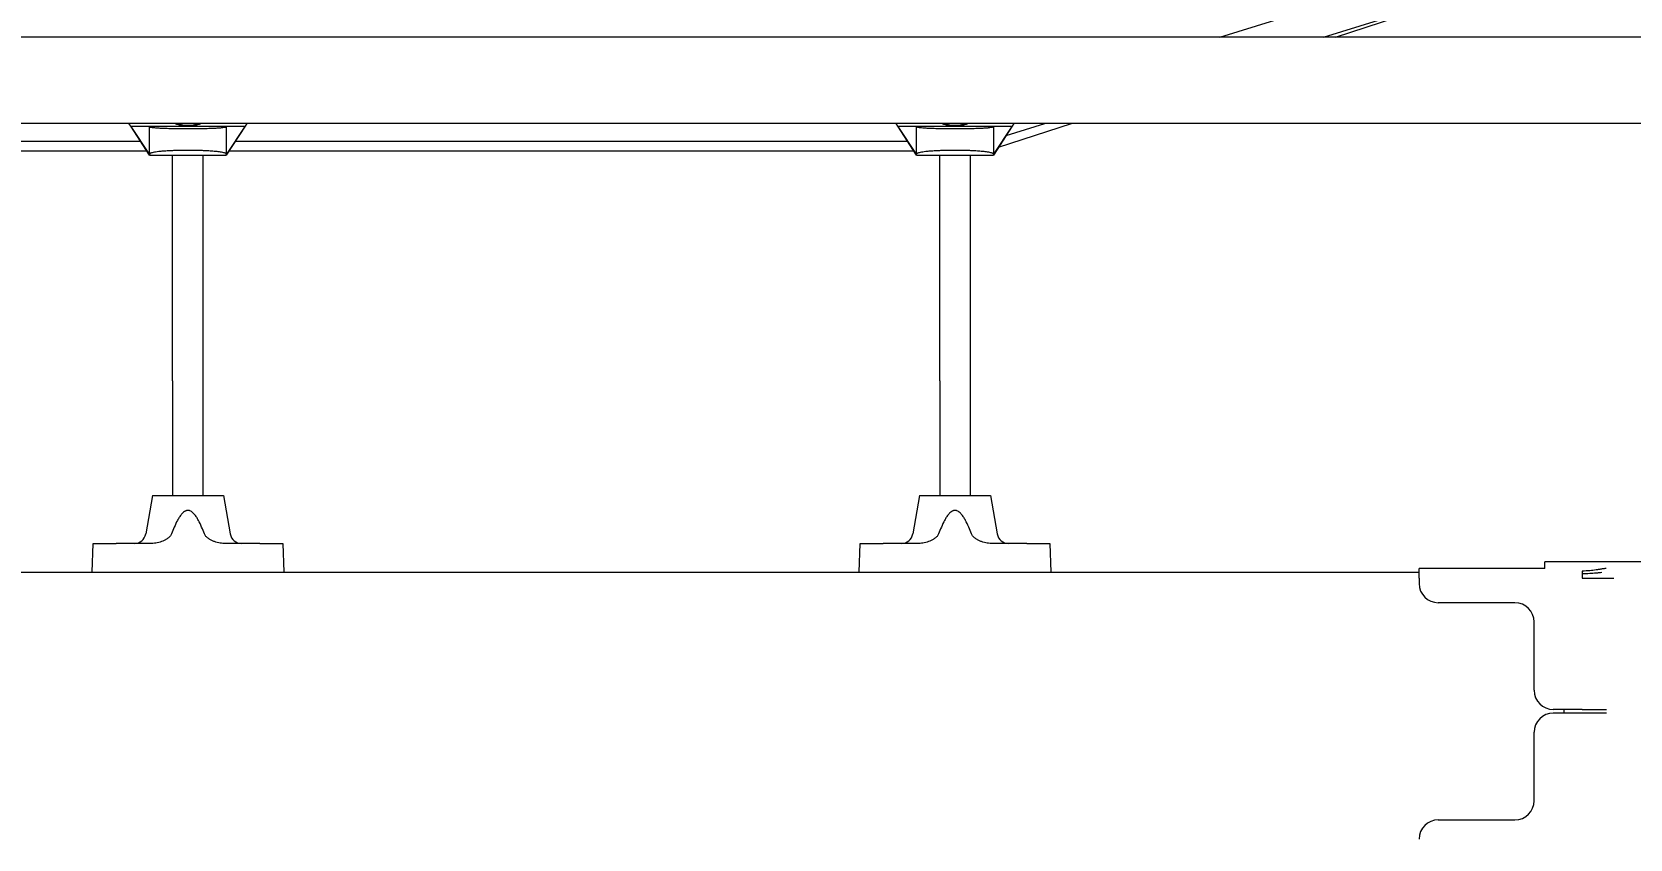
# Model space of a CAD drawing. Extents: x -13189 to 8473, y -8565 to 17872.
# Drawn here: x -881 to -48, y 333 to 754 of the extents above; entities that cross this region are included whole.
import ezdxf

# ---------------------------------------------------------------- set-up
doc = ezdxf.new("R2010")
doc.units = 0
doc.header["$LTSCALE"] = 5
doc.header["$PDMODE"] = 33
doc.header["$PDSIZE"] = 20
for name, color, linetype in [('PRODUCT', 3, 'CONTINUOUS'), ('REFERENCE', 9, 'CONTINUOUS'), ('REVIEW_REQUIRED', 30, 'CONTINUOUS')]:
    doc.layers.add(name, color=color, linetype=linetype)
doc.styles.add('LG1', font='arial.ttf', dxfattribs={"height": 185})
doc.dimstyles.new('LG_DIM', dxfattribs={"dimtxt": 185, "dimasz": 120, "dimexe": 50, "dimexo": 1, "dimgap": 50, "dimtad": 1, "dimdec": 0, "dimrnd": 10, "dimtxsty": 'LG1', "dimcen": 2.5, "dimclrt": 4, "dimadec": 4, "dimazin": 3, "dimtfac": 1, "dimtdec": 1, "dimtmove": 0, "dimatfit": 3, "dimarcsym": 0})

# ---------------------------------------------------------------- blocks, each defined once
blk = doc.blocks.new('*D5')
at = {"layer": 'REFERENCE', "color": 0, "transparency": 16777216}
for p in [(3900, 7859.68), (-2500, -5459.68), (7695.79, -5459.68)]:
    blk.add_point(p, dxfattribs=at)
at = {"layer": 'REVIEW_REQUIRED', "color": 0, "lineweight": -2, "transparency": 16777216}
for p, q in [((3901, 7859.68), (7745.79, 7859.68)), ((7695.79, 7739.68), (7695.79, 3779.28)), ((7695.79, -5339.68), (7695.79, 3130.67)), ((-2499, -5459.68), (7745.79, -5459.68))]:
    blk.add_line(p, q, dxfattribs=at)
at = {"layer": 'REVIEW_REQUIRED', "color": 0, "transparency": 16777216}
for points in [[(7675.79, 7739.68), (7715.79, 7739.68), (7695.79, 7859.68)], [(7675.79, -5339.68), (7715.79, -5339.68), (7695.79, -5459.68)]]:
    blk.add_solid(points, dxfattribs=at)
at = {"layer": 'REVIEW_REQUIRED', "color": 4, "transparency": 16777216, "insert": (7695.79, 3454.98), "char_height": 185, "attachment_point": 5, "style": 'LG1'}
blk.add_mtext('\\A1;13320 mm\\P [43\'-8 13/16"]', dxfattribs=at)
blk = doc.blocks.new('*D6')
at = {"layer": 'REFERENCE', "color": 0, "transparency": 16777216}
for p in [(3300, 5864.75), (-6041.13, -3464.75), (-3100, -3464.75)]:
    blk.add_point(p, dxfattribs=at)
at = {"layer": 'REVIEW_REQUIRED', "color": 0, "lineweight": -2, "transparency": 16777216}
for p, q in [((3299, 5864.75), (-6091.13, 5864.75)), ((-6041.13, 5744.75), (-6041.13, 2569.99)), ((-6041.13, -3344.75), (-6041.13, 1921.38)), ((-3101, -3464.75), (-6091.13, -3464.75))]:
    blk.add_line(p, q, dxfattribs=at)
at = {"layer": 'REVIEW_REQUIRED', "color": 0, "transparency": 16777216}
for points in [[(-6061.13, 5744.75), (-6021.13, 5744.75), (-6041.13, 5864.75)], [(-6061.13, -3344.75), (-6021.13, -3344.75), (-6041.13, -3464.75)]]:
    blk.add_solid(points, dxfattribs=at)
at = {"layer": 'REVIEW_REQUIRED', "color": 4, "transparency": 16777216, "insert": (-6041.13, 2245.68), "char_height": 185, "attachment_point": 5, "style": 'LG1'}
blk.add_mtext('\\A1;9330 mm\\P [30\'-7 9/16"]', dxfattribs=at)
blk = doc.blocks.new('*D7')
at = {"layer": 'REFERENCE', "color": 0, "transparency": 16777216}
for p in [(5382.03, 8873.35), (-4227.53, -147.5), (5382.03, -564.99)]:
    blk.add_point(p, dxfattribs=at)
at = {"layer": 'REVIEW_REQUIRED', "color": 0, "lineweight": -2, "transparency": 16777216}
for p, q in [((-4227.53, -146.5), (-4227.53, 8923.35)), ((5382.03, -563.99), (5382.03, 8923.35)), ((-4107.53, 8873.35), (118.72, 8873.35)), ((5262.03, 8873.35), (1506.78, 8873.35))]:
    blk.add_line(p, q, dxfattribs=at)
at = {"layer": 'REVIEW_REQUIRED', "color": 0, "transparency": 16777216}
for points in [[(-4107.53, 8893.35), (-4107.53, 8853.35), (-4227.53, 8873.35)], [(5262.03, 8893.35), (5262.03, 8853.35), (5382.03, 8873.35)]]:
    blk.add_solid(points, dxfattribs=at)
at = {"layer": 'REVIEW_REQUIRED', "color": 4, "transparency": 16777216, "insert": (812.75, 8873.35), "char_height": 185, "attachment_point": 5, "style": 'LG1'}
blk.add_mtext('\\A1;9610 mm\\P [31\'-6 5/8"]', dxfattribs=at)
blk = doc.blocks.new('Variteemalayerit')
at = {"layer": 'REVIEW_REQUIRED', "invisible_edges": 15}
blk.add_3dface([(-10000, -10000, -5), (10000, -10000, -5), (10000, 10000, -5), (-10000, 10000, -5)], dxfattribs=at)

msp = doc.modelspace()

# ---------------------------------------------------------------- linework, layer by layer
at = {"layer": 'PRODUCT', "linetype": 'Continuous', "lineweight": 0}
for p, q in [((-261.92, 751.5), (-94.99, 803.21)), ((-207.85, 751.5), (-94.24, 786.69)), ((-201.55, 751.5), (-94.22, 786.55)), ((-5, 751.5), (-2353.5, 751.5)), ((-5, 706.5), (-2353.5, 706.5)), ((-829.78, 705), (-830.76, 706.5)), ((-820, 690), (-829.78, 705)), ((-829.69, 704.95), (-829.78, 705)), ((-829.78, 705), (-770.22, 705)), ((-820.03, 690.52), (-829.69, 704.95)), ((-820, 704.74), (-829.69, 704.95)), ((-820, 690.52), (-820, 704.74)), ((-819.63, 704.56), (-820, 704.74)), ((-780, 704.74), (-780.37, 704.56)), ((-770.22, 705), (-780, 690)), ((-770.31, 704.95), (-780, 704.74)), ((-780, 704.74), (-780, 690.52)), ((-770.31, 704.95), (-779.97, 690.52)), ((-770.22, 705), (-770.31, 704.95)), ((-769.24, 706.5), (-770.22, 705)), ((-429.78, 705), (-430.76, 706.5)), ((-420, 690), (-429.78, 705)), ((-429.69, 704.95), (-429.78, 705)), ((-429.78, 705), (-370.22, 705)), ((-420.03, 690.52), (-429.69, 704.95)), ((-420, 704.74), (-429.69, 704.95)), ((-420, 690.52), (-420, 704.74)), ((-419.63, 704.56), (-420, 704.74)), ((-380, 704.74), (-380.37, 704.56)), ((-370.22, 705), (-380, 690)), ((-370.31, 704.95), (-380, 704.74)), ((-380, 704.74), (-380, 690.52)), ((-370.31, 704.95), (-379.97, 690.52)), ((-377.33, 694.09), (-339.33, 706.5)), ((-373.32, 700.24), (-353.12, 706.5)), ((-370.22, 705), (-370.31, 704.95)), ((-369.24, 706.5), (-370.22, 705)), ((-821.3, 692), (-1178.7, 692)), ((-824.57, 697), (-1175.43, 697)), ((-421.3, 692), (-778.7, 692)), ((-424.57, 697), (-775.43, 697)), ((-820, 690), (-820.03, 690.52)), ((-820, 690.52), (-820.03, 690.52)), ((-819.63, 690.89), (-820, 690.52)), ((-820, 690), (-780, 690)), ((-808, 572.31), (-808, 690)), ((-792, 572.31), (-792, 690)), ((-780.37, 690.89), (-780, 690.52)), ((-779.97, 690.52), (-780, 690.52)), ((-779.97, 690.52), (-780, 690)), ((-420, 690), (-420.03, 690.52)), ((-420, 690.52), (-420.03, 690.52)), ((-419.63, 690.89), (-420, 690.52)), ((-420, 690), (-380, 690)), ((-408, 572.31), (-408, 690)), ((-392, 572.31), (-392, 690)), ((-380.37, 690.89), (-380, 690.52)), ((-379.97, 690.52), (-380, 690.52)), ((-379.97, 690.52), (-380, 690)), ((-808, 572.31), (-808, 512.5)), ((-792, 512.5), (-792, 572.31)), ((-408, 572.31), (-408, 512.5)), ((-392, 512.5), (-392, 572.31)), ((-818.5, 512.5), (-822.03, 492.46)), ((-818.5, 512.5), (-800, 512.5)), ((-800, 512.5), (-781.5, 512.5)), ((-781.5, 512.5), (-777.97, 492.46)), ((-418.5, 512.5), (-422.03, 492.46)), ((-418.5, 512.5), (-400, 512.5)), ((-400, 512.5), (-381.5, 512.5)), ((-381.5, 512.5), (-377.97, 492.46)), ((-850, 472.5), (-849.48, 487.5)), ((-819.01, 487.5), (-837.48, 487.5)), ((-762.52, 487.5), (-780.99, 487.5)), ((-750.52, 487.5), (-750, 472.5)), ((-450, 472.5), (-449.48, 487.5)), ((-419.01, 487.5), (-437.48, 487.5)), ((-362.52, 487.5), (-380.99, 487.5)), ((-350.52, 487.5), (-350, 472.5)), ((-27.5, 478), (-92.5, 478)), ((-92.5, 474.42), (-92.5, 478)), ((-2242, 472.5), (-158, 472.5)), ((-158, 469.38), (-158, 474.5)), ((-92.5, 474.5), (-158, 474.5)), ((-158, 469.38), (-158, 466.6)), ((-73, 473.09), (-73, 469.38)), ((-108, 456.6), (-148, 456.6)), ((-98, 410.95), (-98, 446.6)), ((-73, 400.95), (-88, 400.95)), ((-82.5, 400.95), (-82.5, 399.05)), ((-73, 399.05), (-88, 399.05)), ((-98, 353.4), (-98, 389.05)), ((-148, 343.4), (-108, 343.4))]:
    msp.add_line(p, q, dxfattribs=at)
for centre, radius, start, end in [((-800, 721), 15.99, 245.06909, 270), ((-800, 721), 15.5, 249.29415, 270), ((-800, 721), 15.5, 270, 290.70585), ((-800, 721), 15.99, 270, 294.93091), ((-400, 721), 15.99, 245.06909, 270), ((-400, 721), 15.5, 249.29415, 270), ((-400, 721), 15.5, 270, 290.70585), ((-400, 721), 15.99, 270, 294.93091), ((-827.94, 493.5), 6, 270, 350), ((-772.06, 493.5), 6, 190, 270), ((-427.94, 493.5), 6, 270, 350), ((-372.06, 493.5), 6, 190, 270)]:
    msp.add_arc(centre, radius, start, end, dxfattribs=at)
for centre, major_axis, ratio, start_param, end_param in [((-73, 470.28), (35, 0), 0.024468, 4.712389, 5.045622), ((-73, 470.28), (-37, 0), 0.024468, 1.570796, 2.0356), ((-148, 466.6), (-10, 0), 0.999701, 0, 1.570796), ((-108, 446.6), (-10, 0), 0.999701, 3.141593, 4.712389), ((-88, 410.95), (-10, 0), 0.999701, 0, 1.570796), ((-73, 401.86), (37, 0), 0.024468, 4.712389, 5.06293), ((-88, 389.05), (-10, 0), 0.999701, 4.712389, 6.283185), ((-73, 398.14), (-37, 0), 0.024468, 4.361848, 4.712389), ((-108, 353.4), (10, 0), 0.999701, 4.712389, 6.283185), ((-148, 333.4), (-10, 0), 0.999701, 4.712389, 6.283185)]:
    msp.add_ellipse(centre, major_axis=major_axis, ratio=ratio, start_param=start_param, end_param=end_param, dxfattribs=at)
for points, knots in [([(-819.63, 704.56), (-819.48, 704.52), (-819.28, 704.48), (-818.78, 704.41), (-818.48, 704.37), (-817.76, 704.29), (-817.34, 704.26), (-816.36, 704.18), (-815.81, 704.15), (-814.52, 704.08), (-813.79, 704.04), (-812.52, 703.99), (-812.07, 703.97), (-811.08, 703.94), (-810.56, 703.92), (-809.41, 703.89), (-808.8, 703.88), (-807.77, 703.85), (-807.42, 703.85), (-806.66, 703.83), (-806.27, 703.83), (-805.45, 703.81), (-805.01, 703.81), (-804.1, 703.8), (-803.63, 703.79), (-802.65, 703.79), (-802.14, 703.78), (-801.35, 703.78), (-801.08, 703.78), (-800.54, 703.78), (-800.27, 703.78), (-800, 703.78)], [0.01047501, 0.01047501, 0.01047501, 0.01047501, 0.01693541, 0.01693541, 0.02339581, 0.02339581, 0.02985621, 0.02985621, 0.03631661, 0.03631661, 0.04277702, 0.04277702, 0.04600722, 0.04600722, 0.04923742, 0.04923742, 0.05246762, 0.05246762, 0.05408272, 0.05408272, 0.05569782, 0.05569782, 0.05731292, 0.05731292, 0.05892802, 0.05892802, 0.06054312, 0.06054312, 0.06135067, 0.06135067, 0.06215822, 0.06215822, 0.06215822, 0.06215822]), ([(-800, 703.78), (-799.73, 703.78), (-799.46, 703.78), (-798.91, 703.78), (-798.64, 703.78), (-797.84, 703.78), (-797.33, 703.79), (-796.58, 703.79), (-796.33, 703.79), (-795.85, 703.8), (-795.62, 703.8), (-794.94, 703.81), (-794.51, 703.81), (-793.68, 703.83), (-793.28, 703.83), (-792.53, 703.85), (-792.17, 703.85), (-791.15, 703.88), (-790.53, 703.89), (-789.38, 703.92), (-788.85, 703.94), (-787.88, 703.97), (-787.43, 703.99), (-786.17, 704.04), (-785.45, 704.08), (-784.17, 704.15), (-783.62, 704.19), (-782.89, 704.24), (-782.67, 704.26), (-782.25, 704.3), (-782.05, 704.31), (-781.15, 704.41), (-780.67, 704.48), (-780.37, 704.56)], [0.06215822, 0.06215822, 0.06215822, 0.06215822, 0.0629713, 0.0629713, 0.06378437, 0.06378437, 0.06541052, 0.06541052, 0.0662236, 0.0662236, 0.06703667, 0.06703667, 0.06866282, 0.06866282, 0.07028897, 0.07028897, 0.07191512, 0.07191512, 0.07516742, 0.07516742, 0.07841972, 0.07841972, 0.08167202, 0.08167202, 0.08817662, 0.08817662, 0.09468122, 0.09468122, 0.09793352, 0.09793352, 0.10118582, 0.10118582, 0.11419502, 0.11419502, 0.11419502, 0.11419502]), ([(-419.63, 704.56), (-419.48, 704.52), (-419.28, 704.48), (-418.78, 704.41), (-418.48, 704.37), (-417.76, 704.29), (-417.34, 704.26), (-416.36, 704.18), (-415.81, 704.15), (-414.52, 704.08), (-413.79, 704.04), (-412.52, 703.99), (-412.07, 703.97), (-411.08, 703.94), (-410.56, 703.92), (-409.41, 703.89), (-408.8, 703.88), (-407.77, 703.85), (-407.42, 703.85), (-406.66, 703.83), (-406.27, 703.83), (-405.45, 703.81), (-405.01, 703.81), (-404.1, 703.8), (-403.63, 703.79), (-402.65, 703.79), (-402.14, 703.78), (-401.35, 703.78), (-401.08, 703.78), (-400.54, 703.78), (-400.27, 703.78), (-400, 703.78)], [0.01047501, 0.01047501, 0.01047501, 0.01047501, 0.01693541, 0.01693541, 0.02339581, 0.02339581, 0.02985621, 0.02985621, 0.03631661, 0.03631661, 0.04277702, 0.04277702, 0.04600722, 0.04600722, 0.04923742, 0.04923742, 0.05246762, 0.05246762, 0.05408272, 0.05408272, 0.05569782, 0.05569782, 0.05731292, 0.05731292, 0.05892802, 0.05892802, 0.06054312, 0.06054312, 0.06135067, 0.06135067, 0.06215822, 0.06215822, 0.06215822, 0.06215822]), ([(-400, 703.78), (-399.73, 703.78), (-399.46, 703.78), (-398.91, 703.78), (-398.64, 703.78), (-397.84, 703.78), (-397.33, 703.79), (-396.58, 703.79), (-396.33, 703.79), (-395.85, 703.8), (-395.62, 703.8), (-394.94, 703.81), (-394.51, 703.81), (-393.68, 703.83), (-393.28, 703.83), (-392.53, 703.85), (-392.17, 703.85), (-391.15, 703.88), (-390.53, 703.89), (-389.38, 703.92), (-388.85, 703.94), (-387.88, 703.97), (-387.43, 703.99), (-386.17, 704.04), (-385.45, 704.08), (-384.17, 704.15), (-383.62, 704.19), (-382.89, 704.24), (-382.67, 704.26), (-382.25, 704.3), (-382.05, 704.31), (-381.15, 704.41), (-380.67, 704.48), (-380.37, 704.56)], [0.06215822, 0.06215822, 0.06215822, 0.06215822, 0.0629713, 0.0629713, 0.06378437, 0.06378437, 0.06541052, 0.06541052, 0.0662236, 0.0662236, 0.06703667, 0.06703667, 0.06866282, 0.06866282, 0.07028897, 0.07028897, 0.07191512, 0.07191512, 0.07516742, 0.07516742, 0.07841972, 0.07841972, 0.08167202, 0.08167202, 0.08817662, 0.08817662, 0.09468122, 0.09468122, 0.09793352, 0.09793352, 0.10118582, 0.10118582, 0.11419502, 0.11419502, 0.11419502, 0.11419502]), ([(-800, 692.44), (-800.54, 692.44), (-801.08, 692.44), (-801.87, 692.44), (-802.14, 692.43), (-802.65, 692.43), (-802.91, 692.42), (-803.65, 692.41), (-804.12, 692.4), (-804.81, 692.39), (-805.03, 692.38), (-805.46, 692.37), (-805.68, 692.37), (-806.7, 692.34), (-807.44, 692.31), (-808.47, 692.26), (-808.8, 692.25), (-809.42, 692.22), (-809.72, 692.2), (-810.58, 692.15), (-811.1, 692.12), (-812.08, 692.06), (-812.53, 692.02), (-813.38, 691.95), (-813.77, 691.92), (-814.51, 691.85), (-814.85, 691.81), (-815.81, 691.7), (-816.37, 691.63), (-817.34, 691.48), (-817.76, 691.41), (-818.84, 691.19), (-819.33, 691.04), (-819.63, 690.89)], [0.06175443, 0.06175443, 0.06175443, 0.06175443, 0.06334678, 0.06334678, 0.06414295, 0.06414295, 0.06493913, 0.06493913, 0.06653147, 0.06653147, 0.06732765, 0.06732765, 0.06812382, 0.06812382, 0.07130852, 0.07130852, 0.07290086, 0.07290086, 0.07449321, 0.07449321, 0.0776779, 0.0776779, 0.0808626, 0.0808626, 0.08404729, 0.08404729, 0.08723199, 0.08723199, 0.09360138, 0.09360138, 0.09997077, 0.09997077, 0.11270954, 0.11270954, 0.11270954, 0.11270954]), ([(-780.37, 690.89), (-780.67, 691.04), (-781.15, 691.19), (-782.22, 691.41), (-782.64, 691.48), (-783.36, 691.59), (-783.62, 691.63), (-784.18, 691.7), (-784.48, 691.74), (-785.44, 691.84), (-786.16, 691.91), (-787.42, 692.02), (-787.86, 692.05), (-788.83, 692.12), (-789.36, 692.15), (-790.21, 692.2), (-790.51, 692.21), (-791.14, 692.25), (-791.47, 692.26), (-792.5, 692.31), (-793.24, 692.33), (-794.49, 692.37), (-794.93, 692.38), (-795.84, 692.4), (-796.32, 692.41), (-797.07, 692.42), (-797.33, 692.43), (-797.84, 692.43), (-798.11, 692.44), (-798.64, 692.44), (-798.91, 692.44), (-799.45, 692.44), (-799.73, 692.44), (-800, 692.44)], [0.01043898, 0.01043898, 0.01043898, 0.01043898, 0.02326784, 0.02326784, 0.02968227, 0.02968227, 0.03288949, 0.03288949, 0.03609671, 0.03609671, 0.04251114, 0.04251114, 0.04571835, 0.04571835, 0.04892557, 0.04892557, 0.05052918, 0.05052918, 0.05213278, 0.05213278, 0.05534, 0.05534, 0.05694361, 0.05694361, 0.05854722, 0.05854722, 0.05934902, 0.05934902, 0.06015082, 0.06015082, 0.06095263, 0.06095263, 0.06175443, 0.06175443, 0.06175443, 0.06175443]), ([(-400, 692.44), (-400.54, 692.44), (-401.08, 692.44), (-401.87, 692.44), (-402.14, 692.43), (-402.65, 692.43), (-402.91, 692.42), (-403.65, 692.41), (-404.12, 692.4), (-404.81, 692.39), (-405.03, 692.38), (-405.46, 692.37), (-405.68, 692.37), (-406.7, 692.34), (-407.44, 692.31), (-408.47, 692.26), (-408.8, 692.25), (-409.42, 692.22), (-409.72, 692.2), (-410.58, 692.15), (-411.1, 692.12), (-412.08, 692.06), (-412.53, 692.02), (-413.38, 691.95), (-413.77, 691.92), (-414.51, 691.85), (-414.85, 691.81), (-415.81, 691.7), (-416.37, 691.63), (-417.34, 691.48), (-417.76, 691.41), (-418.84, 691.19), (-419.33, 691.04), (-419.63, 690.89)], [0.06175443, 0.06175443, 0.06175443, 0.06175443, 0.06334678, 0.06334678, 0.06414295, 0.06414295, 0.06493913, 0.06493913, 0.06653147, 0.06653147, 0.06732765, 0.06732765, 0.06812382, 0.06812382, 0.07130852, 0.07130852, 0.07290086, 0.07290086, 0.07449321, 0.07449321, 0.0776779, 0.0776779, 0.0808626, 0.0808626, 0.08404729, 0.08404729, 0.08723199, 0.08723199, 0.09360138, 0.09360138, 0.09997077, 0.09997077, 0.11270954, 0.11270954, 0.11270954, 0.11270954]), ([(-380.37, 690.89), (-380.67, 691.04), (-381.15, 691.19), (-382.22, 691.41), (-382.64, 691.48), (-383.36, 691.59), (-383.62, 691.63), (-384.18, 691.7), (-384.48, 691.74), (-385.44, 691.84), (-386.16, 691.91), (-387.42, 692.02), (-387.86, 692.05), (-388.83, 692.12), (-389.36, 692.15), (-390.21, 692.2), (-390.51, 692.21), (-391.14, 692.25), (-391.47, 692.26), (-392.5, 692.31), (-393.24, 692.33), (-394.49, 692.37), (-394.93, 692.38), (-395.84, 692.4), (-396.32, 692.41), (-397.07, 692.42), (-397.33, 692.43), (-397.84, 692.43), (-398.11, 692.44), (-398.64, 692.44), (-398.91, 692.44), (-399.45, 692.44), (-399.73, 692.44), (-400, 692.44)], [0.01043898, 0.01043898, 0.01043898, 0.01043898, 0.02326784, 0.02326784, 0.02968227, 0.02968227, 0.03288949, 0.03288949, 0.03609671, 0.03609671, 0.04251114, 0.04251114, 0.04571835, 0.04571835, 0.04892557, 0.04892557, 0.05052918, 0.05052918, 0.05213278, 0.05213278, 0.05534, 0.05534, 0.05694361, 0.05694361, 0.05854722, 0.05854722, 0.05934902, 0.05934902, 0.06015082, 0.06015082, 0.06095263, 0.06095263, 0.06175443, 0.06175443, 0.06175443, 0.06175443]), ([(-800, 504.7), (-800.16, 504.7), (-800.33, 504.68), (-800.65, 504.63), (-800.81, 504.59), (-801.12, 504.48), (-801.27, 504.41), (-801.57, 504.27), (-801.71, 504.18), (-802.12, 503.92), (-802.38, 503.71), (-802.86, 503.27), (-803.08, 503.03), (-803.72, 502.3), (-804.1, 501.77), (-804.81, 500.68), (-805.14, 500.12), (-806.07, 498.41), (-806.62, 497.24), (-807.64, 494.87), (-808.11, 493.67), (-808.56, 492.46)], [0.0215087, 0.0215087, 0.0215087, 0.0215087, 0.02199305, 0.02199305, 0.0224774, 0.0224774, 0.02296175, 0.02296175, 0.0234461, 0.0234461, 0.0244148, 0.0244148, 0.0253835, 0.0253835, 0.0273209, 0.0273209, 0.0292583, 0.0292583, 0.0331331, 0.0331331, 0.03700791, 0.03700791, 0.03700791, 0.03700791]), ([(-791.44, 492.46), (-791.89, 493.67), (-792.36, 494.88), (-793.39, 497.25), (-793.93, 498.42), (-794.86, 500.12), (-795.18, 500.68), (-795.71, 501.49), (-795.9, 501.76), (-796.29, 502.28), (-796.49, 502.54), (-796.92, 503.03), (-797.14, 503.27), (-797.62, 503.71), (-797.88, 503.91), (-798.43, 504.27), (-798.72, 504.43), (-799.19, 504.59), (-799.35, 504.63), (-799.67, 504.68), (-799.84, 504.7), (-800, 504.7)], [0.0059664, 0.0059664, 0.0059664, 0.0059664, 0.00985198, 0.00985198, 0.01373755, 0.01373755, 0.01568034, 0.01568034, 0.01665173, 0.01665173, 0.01762312, 0.01762312, 0.01859452, 0.01859452, 0.01956591, 0.01956591, 0.0205373, 0.0205373, 0.021023, 0.021023, 0.0215087, 0.0215087, 0.0215087, 0.0215087]), ([(-400, 504.7), (-400.16, 504.7), (-400.33, 504.68), (-400.65, 504.63), (-400.81, 504.59), (-401.12, 504.48), (-401.27, 504.41), (-401.57, 504.27), (-401.71, 504.18), (-402.12, 503.92), (-402.38, 503.71), (-402.86, 503.27), (-403.08, 503.03), (-403.72, 502.3), (-404.1, 501.77), (-404.81, 500.68), (-405.14, 500.12), (-406.07, 498.41), (-406.62, 497.24), (-407.64, 494.87), (-408.11, 493.67), (-408.56, 492.46)], [0.0215087, 0.0215087, 0.0215087, 0.0215087, 0.02199305, 0.02199305, 0.0224774, 0.0224774, 0.02296175, 0.02296175, 0.0234461, 0.0234461, 0.0244148, 0.0244148, 0.0253835, 0.0253835, 0.0273209, 0.0273209, 0.0292583, 0.0292583, 0.0331331, 0.0331331, 0.03700791, 0.03700791, 0.03700791, 0.03700791]), ([(-391.44, 492.46), (-391.89, 493.67), (-392.36, 494.88), (-393.39, 497.25), (-393.93, 498.42), (-394.86, 500.12), (-395.18, 500.68), (-395.71, 501.49), (-395.9, 501.76), (-396.29, 502.28), (-396.49, 502.54), (-396.92, 503.03), (-397.14, 503.27), (-397.62, 503.71), (-397.88, 503.91), (-398.43, 504.27), (-398.72, 504.43), (-399.19, 504.59), (-399.35, 504.63), (-399.67, 504.68), (-399.84, 504.7), (-400, 504.7)], [0.0059664, 0.0059664, 0.0059664, 0.0059664, 0.00985198, 0.00985198, 0.01373755, 0.01373755, 0.01568034, 0.01568034, 0.01665173, 0.01665173, 0.01762312, 0.01762312, 0.01859452, 0.01859452, 0.01956591, 0.01956591, 0.0205373, 0.0205373, 0.021023, 0.021023, 0.0215087, 0.0215087, 0.0215087, 0.0215087]), ([(-808.56, 492.46), (-808.65, 492.22), (-808.77, 492), (-809.05, 491.58), (-809.21, 491.38), (-809.72, 490.82), (-810.11, 490.49), (-810.92, 489.9), (-811.35, 489.63), (-812.24, 489.15), (-812.69, 488.93), (-813.61, 488.54), (-814.08, 488.37), (-815.03, 488.06), (-815.52, 487.93), (-817, 487.62), (-818, 487.5), (-819.01, 487.5)], [0, 0, 0, 0, 0.00075467, 0.00075467, 0.00150935, 0.00150935, 0.0030187, 0.0030187, 0.00452805, 0.00452805, 0.00603739, 0.00603739, 0.00754674, 0.00754674, 0.00905609, 0.00905609, 0.01207479, 0.01207479, 0.01207479, 0.01207479]), ([(-780.99, 487.5), (-782, 487.5), (-783, 487.62), (-784.46, 487.93), (-784.95, 488.06), (-785.91, 488.36), (-786.39, 488.54), (-787.31, 488.93), (-787.76, 489.14), (-788.64, 489.62), (-789.06, 489.89), (-789.87, 490.48), (-790.27, 490.81), (-790.78, 491.37), (-790.95, 491.57), (-791.23, 491.99), (-791.35, 492.22), (-791.44, 492.46)], [0, 0, 0, 0, 0.00300119, 0.00300119, 0.00450179, 0.00450179, 0.00600239, 0.00600239, 0.00750298, 0.00750298, 0.00900358, 0.00900358, 0.01050418, 0.01050418, 0.01125447, 0.01125447, 0.01200477, 0.01200477, 0.01200477, 0.01200477]), ([(-408.56, 492.46), (-408.65, 492.22), (-408.77, 492), (-409.05, 491.58), (-409.21, 491.38), (-409.72, 490.82), (-410.11, 490.49), (-410.92, 489.9), (-411.35, 489.63), (-412.24, 489.15), (-412.69, 488.93), (-413.61, 488.54), (-414.08, 488.37), (-415.03, 488.06), (-415.52, 487.93), (-417, 487.62), (-418, 487.5), (-419.01, 487.5)], [0, 0, 0, 0, 0.00075467, 0.00075467, 0.00150935, 0.00150935, 0.0030187, 0.0030187, 0.00452805, 0.00452805, 0.00603739, 0.00603739, 0.00754674, 0.00754674, 0.00905609, 0.00905609, 0.01207479, 0.01207479, 0.01207479, 0.01207479]), ([(-380.99, 487.5), (-382, 487.5), (-383, 487.62), (-384.46, 487.93), (-384.95, 488.06), (-385.91, 488.36), (-386.39, 488.54), (-387.31, 488.93), (-387.76, 489.14), (-388.64, 489.62), (-389.06, 489.89), (-389.87, 490.48), (-390.27, 490.81), (-390.78, 491.37), (-390.95, 491.57), (-391.23, 491.99), (-391.35, 492.22), (-391.44, 492.46)], [0, 0, 0, 0, 0.00300119, 0.00300119, 0.00450179, 0.00450179, 0.00600239, 0.00600239, 0.00750298, 0.00750298, 0.00900358, 0.00900358, 0.01050418, 0.01050418, 0.01125447, 0.01125447, 0.01200477, 0.01200477, 0.01200477, 0.01200477]), ([(-60.43, 474.42), (-60.49, 474.42), (-60.56, 474.41), (-61.25, 474.35), (-61.87, 474.28), (-63.05, 474.11), (-63.61, 474.02), (-64.43, 473.89), (-64.7, 473.85), (-65.1, 473.78), (-65.22, 473.76), (-65.48, 473.73), (-65.61, 473.71), (-66.73, 473.54), (-67.83, 473.41), (-70.25, 473.2), (-71.57, 473.13), (-73, 473.09)], [0.1124108, 0.1124108, 0.1124108, 0.1124108, 0.125, 0.125, 0.25, 0.25, 0.375, 0.375, 0.4375, 0.4375, 0.46875, 0.46875, 0.5, 0.5, 0.75, 0.75, 1, 1, 1, 1]), ([(-62.62, 472.3), (-63.15, 472.26), (-63.67, 472.21), (-64.43, 472.13), (-64.7, 472.11), (-65.1, 472.07), (-65.22, 472.06), (-65.48, 472.04), (-65.61, 472.02), (-66.73, 471.93), (-67.83, 471.85), (-70.25, 471.72), (-71.57, 471.68), (-73, 471.66)], [0.261877, 0.261877, 0.261877, 0.261877, 0.375, 0.375, 0.4375, 0.4375, 0.46875, 0.46875, 0.5, 0.5, 0.75, 0.75, 1, 1, 1, 1])]:
    msp.add_open_spline(points, degree=3, knots=knots, dxfattribs=at)
for points in [[(-849.48, 487.5), (-849.48, 487.5), (-844.51, 487.5), (-837.48, 487.5)], [(-762.52, 487.5), (-755.49, 487.5), (-750.52, 487.5), (-750.52, 487.5)], [(-449.48, 487.5), (-449.48, 487.5), (-444.51, 487.5), (-437.48, 487.5)], [(-362.52, 487.5), (-355.49, 487.5), (-350.52, 487.5), (-350.52, 487.5)]]:
    msp.add_rational_spline(points, [1, 0.805024846194, 0.805024846194, 1], degree=3, dxfattribs=at)

# ---------------------------------------------------------------- block references
at = {"layer": 'REVIEW_REQUIRED'}
msp.add_blockref('Variteemalayerit', (-3189.1, 7872.37), dxfattribs=at)

# ---------------------------------------------------------------- dimensions: what is measured, and where the dimension line sits
dim = msp.add_linear_dim(base=(5382.03, 8873.35), p1=(-4227.53, -147.5), p2=(5382.03, -564.99), dimstyle='LG_DIM', dxfattribs=at)
dim.commit()
dim.dimension.update_dxf_attribs({"geometry": '*D7', "text_midpoint": (812.75, 8873.35), "dimtype": 160})
for base, p1, p2, picture, middle in [((7695.79, -5459.68), (3900, 7859.68), (-2500, -5459.68), '*D5', (7695.79, 3454.98)), ((-6041.1293, -3464.7467), (3300, 5864.7467), (-3100, -3464.7467), '*D6', (-6041.1293, 2245.6832))]:
    dim = msp.add_linear_dim(base=base, p1=p1, p2=p2, angle=90, dimstyle='LG_DIM', dxfattribs=at)
    dim.commit()
    dim.dimension.update_dxf_attribs({"geometry": picture, "text_midpoint": middle, "dimtype": 160})

doc.saveas('drawing.dxf')
